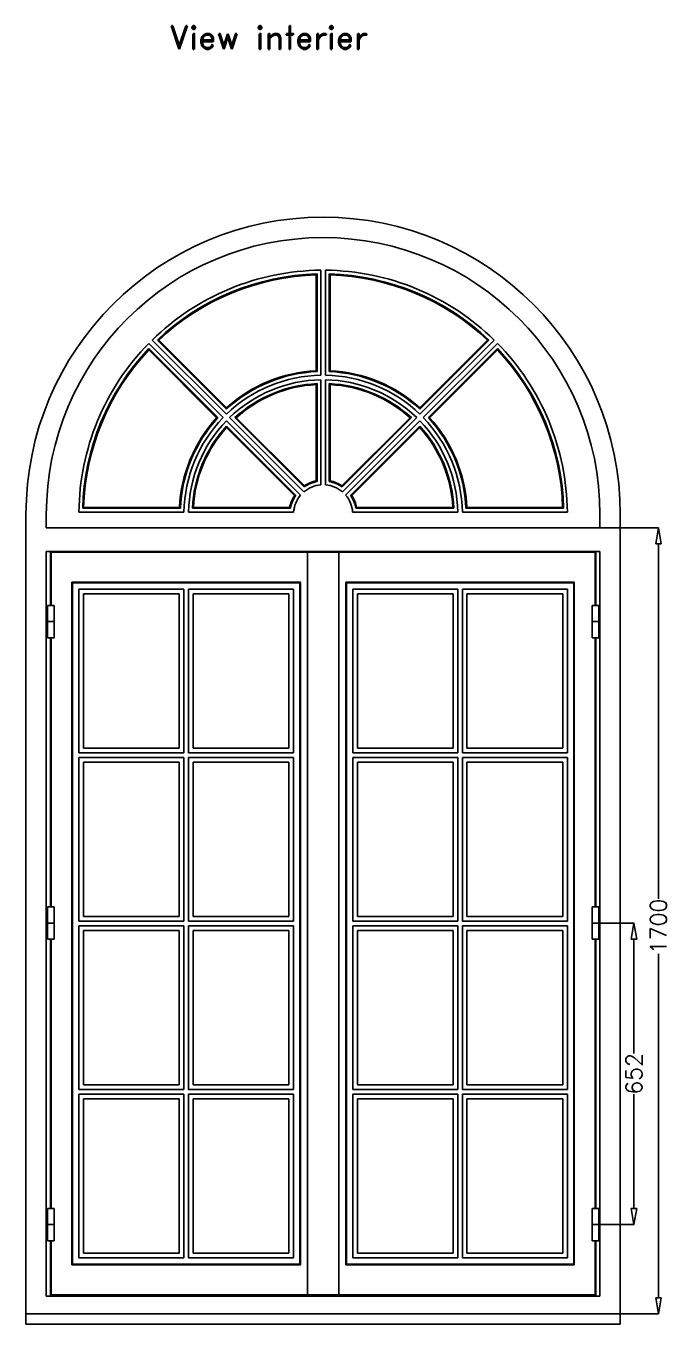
# Model space of a CAD drawing. Header units: millimetres. Extents: x 2806 to 10642, y -276 to 6064.
# Drawn here: x 9251 to 10642, y 3257 to 6064 of the extents above; entities that cross this region are included whole.
import ezdxf
from ezdxf.enums import TextEntityAlignment as Align

# ---------------------------------------------------------------- set-up
doc = ezdxf.new("R2010")
doc.units = ezdxf.units.MM
doc.layers.get('0').update_dxf_attribs({"color": 250})
doc.layers.add('dim', color=7, linetype='Continuous')
doc.layers.add('txt', color=189, linetype='Continuous')
doc.styles.add('ROMAND', font='romand.shx')
doc.styles.add('romans', font='romans.shx')
doc.dimstyles.new('ECH1-1 objet', dxfattribs={"dimtxt": 35, "dimasz": 35, "dimexe": 0.18, "dimexo": 0, "dimgap": 0.09, "dimtad": 0, "dimdec": 8, "dimdsep": 46, "dimtxsty": 'romans', "dimblk1": 'CLOSEDBLANK', "dimblk2": 'CLOSEDBLANK', "dimsah": 1, "dimcen": 1, "dimclrd": 9, "dimclre": 9, "dimclrt": 6, "dimadec": 0, "dimazin": 0, "dimtfac": 1, "dimtdec": 8, "dimtofl": 0, "dimtmove": 0, "dimatfit": 3, "dimldrblk": 'CLOSEDBLANK', "dimfxl": 1, "dimtolj": 1, "dimtzin": 0, "dimarcsym": 0})

# ---------------------------------------------------------------- blocks, each defined once
blk = doc.blocks.new('_ClosedBlank')
at = {"color": 0, "linetype": 'ByBlock', "lineweight": -2}
for p, q in [((-1, 0.167), (0, 0)), ((-1, 0.167), (-1, -0.167)), ((0, 0), (-1, -0.167))]:
    blk.add_line(p, q, dxfattribs=at)
blk = doc.blocks.new('*D48')
at = {"layer": 'Defpoints', "color": 0, "transparency": 16777216}
for p in [(10489.5, 4123.6), (10489.5, 3471.6), (10565.8, 3471.6)]:
    blk.add_point(p, dxfattribs=at)
at = {"layer": 'dim', "color": 9, "lineweight": -2, "transparency": 16777216}
for p, q in [((10489.5, 4123.6), (10566, 4123.6)), ((10565.8, 4088.6), (10565.8, 3841.9)), ((10565.8, 3506.6), (10565.8, 3753.4)), ((10489.5, 3471.6), (10566, 3471.6))]:
    blk.add_line(p, q, dxfattribs=at)
at = {"layer": 'dim', "color": 9, "lineweight": -2, "transparency": 16777216, "xscale": 35, "yscale": 35, "zscale": 35}
for p, rotation in [((10565.8, 4123.6), 90), ((10565.8, 3471.6), 270)]:
    blk.add_blockref('_ClosedBlank', p, dxfattribs=dict(at, rotation=rotation))
at = {"layer": 'dim', "color": 6, "transparency": 16777216, "insert": (10565.8, 3797.6), "char_height": 35, "attachment_point": 5, "rotation": 90, "style": 'romans'}
blk.add_mtext('\\A1;652', dxfattribs=at)
blk = doc.blocks.new('*D74')
at = {"layer": 'Defpoints', "color": 0, "transparency": 16777216}
for p in [(10492.2, 4978.6), (10618.6, 4978.6), (10536.2, 3278.6)]:
    blk.add_point(p, dxfattribs=at)
at = {"layer": 'dim', "color": 9, "lineweight": -2, "transparency": 16777216}
for p, q in [((10492.2, 4978.6), (10618.8, 4978.6)), ((10618.6, 4943.6), (10618.6, 4175.8)), ((10618.6, 3313.6), (10618.6, 4057.3)), ((10536.2, 3278.6), (10618.8, 3278.6))]:
    blk.add_line(p, q, dxfattribs=at)
at = {"layer": 'dim', "color": 9, "lineweight": -2, "transparency": 16777216, "xscale": 35, "yscale": 35, "zscale": 35}
for p, rotation in [((10618.6, 4978.6), 90), ((10618.6, 3278.6), 270)]:
    blk.add_blockref('_ClosedBlank', p, dxfattribs=dict(at, rotation=rotation))
at = {"layer": 'dim', "color": 6, "transparency": 16777216, "insert": (10618.6, 4116.5), "char_height": 35, "attachment_point": 5, "rotation": 90, "style": 'romans'}
blk.add_mtext('\\A1;1700', dxfattribs=at)

msp = doc.modelspace()

# ---------------------------------------------------------------- linework, layer by layer
for p, q in [((9888.74194473, 5535.59870964), (9888.74194473, 5308.58085331)), ((9898.74194473, 5535.59870964), (9898.74194473, 5308.58085331)), ((9878.74194473, 5525.4051574), (9878.74194473, 5318.26043746)), ((9880.74194473, 5527.45985902), (9880.74194473, 5316.34880052)), ((9906.74194473, 5527.45985902), (9906.74194473, 5316.34880052)), ((9908.74194473, 5525.4051574), (9908.74194473, 5318.26043746)), ((9516.87077095, 5377.42249038), (9677.39663661, 5216.89662472)), ((9516.96895317, 5366.01059966), (9666.24701422, 5216.73253862)), ((9517.00763305, 5363.14349266), (9663.48106921, 5216.6700565)), ((9684.46770442, 5223.96769253), (9523.94183876, 5384.49355819)), ((9684.63179053, 5235.11731493), (9535.35372948, 5384.39537598)), ((9684.69427264, 5237.88325994), (9538.22083649, 5384.35669609)), ((10102.78961681, 5237.88325994), (10249.26305297, 5384.35669609)), ((10102.85209893, 5235.11731493), (10252.13015998, 5384.39537598)), ((10103.01618503, 5223.96769253), (10263.5420507, 5384.49355819)), ((10270.61311851, 5377.42249038), (10110.08725285, 5216.89662472)), ((10270.51493629, 5366.01059966), (10121.23687524, 5216.73253862)), ((10270.47625641, 5363.14349266), (10124.00282025, 5216.6700565)), ((9878.74194473, 5288.22174293), (9878.74194473, 5080.08616847)), ((9880.74194473, 5290.32364016), (9880.74194473, 5078.43904912)), ((9888.74194473, 5298.57942592), (9888.74194473, 5071.42677298)), ((9898.74194473, 5298.57942592), (9898.74194473, 5071.42677298)), ((9906.74194473, 5290.32364016), (9906.74194473, 5078.43904912)), ((9908.74194473, 5288.22174293), (9908.74194473, 5080.08616847)), ((9684.46871374, 5209.82454759), (9845.089895, 5049.20336633)), ((9684.64958159, 5198.32997125), (9834.47461274, 5048.50494009)), ((9684.72163381, 5195.4294919), (9831.89570991, 5048.25541579)), ((9852.16096281, 5056.27443414), (9691.53978155, 5216.8956154)), ((9852.85938905, 5066.8897164), (9703.0343579, 5216.71474756)), ((9853.10891335, 5069.46861923), (9705.93483724, 5216.64269534)), ((9934.37497611, 5069.46861923), (10081.54905222, 5216.64269534)), ((9934.62450041, 5066.8897164), (10084.44953156, 5216.71474756)), ((9935.32292665, 5056.27443414), (10095.9441079, 5216.8956154)), ((10103.01517572, 5209.82454759), (9942.39399446, 5049.20336633)), ((10102.83430787, 5198.32997125), (9953.00927672, 5048.50494009)), ((10102.76225565, 5195.4294919), (9955.58817954, 5048.25541579)), ((9251.24194473, 3256.62238441), (9251.24194473, 5007.62238441)), ((9295.24194473, 4978.62238441), (9295.24194473, 5007.62238441)), ((9592.78347583, 5012.62238441), (9365.7656195, 5012.62238441)), ((9585.01552863, 5020.62238441), (9373.90447013, 5020.62238441)), ((9583.10389168, 5022.62238441), (9375.95917174, 5022.62238441)), ((9829.93755617, 5012.62238441), (9602.78490323, 5012.62238441)), ((9822.92528002, 5020.62238441), (9611.04068898, 5020.62238441)), ((9821.27816067, 5022.62238441), (9613.14258621, 5022.62238441)), ((9957.54633329, 5012.62238441), (10184.69898623, 5012.62238441)), ((9964.55860943, 5020.62238441), (10176.44320047, 5020.62238441)), ((9966.20572879, 5022.62238441), (10174.34130325, 5022.62238441)), ((10194.70041362, 5012.62238441), (10421.71826996, 5012.62238441)), ((10202.46836083, 5020.62238441), (10413.57941933, 5020.62238441)), ((10204.37999777, 5022.62238441), (10411.52471771, 5022.62238441)), ((10492.24194473, 4978.62238441), (10492.24194473, 5007.62238441)), ((10536.24194473, 3256.62238441), (10536.24194473, 5007.62238441)), ((9295.24194473, 4978.62238441), (10492.24194473, 4978.62238441)), ((10492.24194473, 4927.62238441), (9295.24194473, 4927.62238441)), ((9295.24194473, 4927.62238441), (9295.24194473, 3316.62238441)), ((9304.24194473, 4927.62238441), (9304.24194473, 4810.62238441)), ((10481.74194473, 4925.62238441), (9305.74194473, 4925.62238441)), ((9305.74194473, 4925.62238441), (9305.74194473, 4810.62238441)), ((9859.74194473, 3319.62238441), (9859.74194473, 4925.62238441)), ((9927.74194473, 3319.62238441), (9927.74194473, 4925.62238441)), ((10481.74194473, 4925.62238441), (10481.74194473, 4810.62238441)), ((10483.24194473, 4927.62238441), (10483.24194473, 4810.62238441)), ((10492.24194473, 4927.62238441), (10492.24194473, 3316.62238441)), ((9844.74194473, 4860.62238441), (9350.74194473, 4860.62238441)), ((9350.74194473, 4860.62238441), (9350.74194473, 3384.62238441)), ((9843.49194473, 4859.37238441), (9351.99194473, 4859.37238441)), ((9351.99194473, 4859.37238441), (9351.99194473, 3385.87238441)), ((9843.49194473, 3385.87238441), (9843.49194473, 4859.37238441)), ((9844.74194473, 3384.62238441), (9844.74194473, 4860.62238441)), ((10436.74194473, 4860.62238441), (9942.74194473, 4860.62238441)), ((9942.74194473, 4860.62238441), (9942.74194473, 3384.62238441)), ((10435.49194473, 4859.37238441), (9943.99194473, 4859.37238441)), ((9943.99194473, 4859.37238441), (9943.99194473, 3385.87238441)), ((10435.49194473, 3385.87238441), (10435.49194473, 4859.37238441)), ((10436.74194473, 3384.62238441), (10436.74194473, 4860.62238441)), ((9592.74194473, 4845.62238441), (9365.74194473, 4845.62238441)), ((9365.74194473, 4845.62238441), (9365.74194473, 4491.62238441)), ((9582.74194473, 4835.62238441), (9375.74194473, 4835.62238441)), ((9375.74194473, 4835.62238441), (9375.74194473, 4501.62238441)), ((9582.74194473, 4501.62238441), (9582.74194473, 4835.62238441)), ((9592.74194473, 4491.62238441), (9592.74194473, 4845.62238441)), ((9829.74194473, 4845.62238441), (9602.74194473, 4845.62238441)), ((9602.74194473, 4845.62238441), (9602.74194473, 4491.62238441)), ((9819.74194473, 4835.62238441), (9612.74194473, 4835.62238441)), ((9612.74194473, 4835.62238441), (9612.74194473, 4501.62238441)), ((9819.74194473, 4501.62238441), (9819.74194473, 4835.62238441)), ((9829.74194473, 4491.62238441), (9829.74194473, 4845.62238441)), ((9957.74194473, 4491.62238441), (9957.74194473, 4845.62238441)), ((9957.74194473, 4845.62238441), (10184.74194473, 4845.62238441)), ((9967.74194473, 4501.62238441), (9967.74194473, 4835.62238441)), ((9967.74194473, 4835.62238441), (10174.74194473, 4835.62238441)), ((10174.74194473, 4835.62238441), (10174.74194473, 4501.62238441)), ((10184.74194473, 4845.62238441), (10184.74194473, 4491.62238441)), ((10194.74194473, 4491.62238441), (10194.74194473, 4845.62238441)), ((10194.74194473, 4845.62238441), (10421.74194473, 4845.62238441)), ((10204.74194473, 4501.62238441), (10204.74194473, 4835.62238441)), ((10204.74194473, 4835.62238441), (10411.74194473, 4835.62238441)), ((10411.74194473, 4835.62238441), (10411.74194473, 4501.62238441)), ((10421.74194473, 4845.62238441), (10421.74194473, 4491.62238441)), ((9311.99194473, 4810.62238441), (9297.99194473, 4810.62238441)), ((9297.99194473, 4810.62238441), (9297.99194473, 4740.62238441)), ((9311.99194473, 4740.62238441), (9311.99194473, 4810.62238441)), ((10475.49194473, 4810.62238441), (10489.49194473, 4810.62238441)), ((10475.49194473, 4740.62238441), (10475.49194473, 4810.62238441)), ((10489.49194473, 4810.62238441), (10489.49194473, 4740.62238441)), ((9297.99194473, 4775.62238441), (9311.99194473, 4775.62238441)), ((10489.49194473, 4775.62238441), (10475.49194473, 4775.62238441)), ((9297.99194473, 4740.62238441), (9311.99194473, 4740.62238441)), ((9304.24194473, 4740.62238441), (9304.24194473, 4158.62238441)), ((9305.74194473, 4740.62238441), (9305.74194473, 4158.62238441)), ((10489.49194473, 4740.62238441), (10475.49194473, 4740.62238441)), ((10481.74194473, 4740.62238441), (10481.74194473, 4158.62238441)), ((10483.24194473, 4740.62238441), (10483.24194473, 4158.62238441)), ((9365.74194473, 4491.62238441), (9592.74194473, 4491.62238441)), ((9375.74194473, 4501.62238441), (9582.74194473, 4501.62238441)), ((9602.74194473, 4491.62238441), (9829.74194473, 4491.62238441)), ((9612.74194473, 4501.62238441), (9819.74194473, 4501.62238441)), ((10184.74194473, 4491.62238441), (9957.74194473, 4491.62238441)), ((10174.74194473, 4501.62238441), (9967.74194473, 4501.62238441)), ((10421.74194473, 4491.62238441), (10194.74194473, 4491.62238441)), ((10411.74194473, 4501.62238441), (10204.74194473, 4501.62238441)), ((9592.74194473, 4481.62238441), (9365.74194473, 4481.62238441)), ((9365.74194473, 4481.62238441), (9365.74194473, 4127.62238441)), ((9582.74194473, 4471.62238441), (9375.74194473, 4471.62238441)), ((9375.74194473, 4471.62238441), (9375.74194473, 4137.62238441)), ((9582.74194473, 4137.62238441), (9582.74194473, 4471.62238441)), ((9592.74194473, 4127.62238441), (9592.74194473, 4481.62238441)), ((9829.74194473, 4481.62238441), (9602.74194473, 4481.62238441)), ((9602.74194473, 4481.62238441), (9602.74194473, 4127.62238441)), ((9819.74194473, 4471.62238441), (9612.74194473, 4471.62238441)), ((9612.74194473, 4471.62238441), (9612.74194473, 4137.62238441)), ((9819.74194473, 4137.62238441), (9819.74194473, 4471.62238441)), ((9829.74194473, 4127.62238441), (9829.74194473, 4481.62238441)), ((9957.74194473, 4127.62238441), (9957.74194473, 4481.62238441)), ((9957.74194473, 4481.62238441), (10184.74194473, 4481.62238441)), ((9967.74194473, 4137.62238441), (9967.74194473, 4471.62238441)), ((9967.74194473, 4471.62238441), (10174.74194473, 4471.62238441)), ((10174.74194473, 4471.62238441), (10174.74194473, 4137.62238441)), ((10184.74194473, 4481.62238441), (10184.74194473, 4127.62238441)), ((10194.74194473, 4127.62238441), (10194.74194473, 4481.62238441)), ((10194.74194473, 4481.62238441), (10421.74194473, 4481.62238441)), ((10204.74194473, 4137.62238441), (10204.74194473, 4471.62238441)), ((10204.74194473, 4471.62238441), (10411.74194473, 4471.62238441)), ((10411.74194473, 4471.62238441), (10411.74194473, 4137.62238441)), ((10421.74194473, 4481.62238441), (10421.74194473, 4127.62238441)), ((9297.99194473, 4088.62238441), (9297.99194473, 4158.62238441)), ((9297.99194473, 4158.62238441), (9311.99194473, 4158.62238441)), ((9311.99194473, 4158.62238441), (9311.99194473, 4088.62238441)), ((10489.49194473, 4158.62238441), (10475.49194473, 4158.62238441)), ((10475.49194473, 4158.62238441), (10475.49194473, 4088.62238441)), ((10489.49194473, 4088.62238441), (10489.49194473, 4158.62238441)), ((9365.74194473, 4127.62238441), (9592.74194473, 4127.62238441)), ((9375.74194473, 4137.62238441), (9582.74194473, 4137.62238441)), ((9602.74194473, 4127.62238441), (9829.74194473, 4127.62238441)), ((9612.74194473, 4137.62238441), (9819.74194473, 4137.62238441)), ((10184.74194473, 4127.62238441), (9957.74194473, 4127.62238441)), ((10174.74194473, 4137.62238441), (9967.74194473, 4137.62238441)), ((10421.74194473, 4127.62238441), (10194.74194473, 4127.62238441)), ((10411.74194473, 4137.62238441), (10204.74194473, 4137.62238441)), ((9297.99194473, 4123.62238441), (9311.99194473, 4123.62238441)), ((9592.74194473, 4117.62238441), (9365.74194473, 4117.62238441)), ((9365.74194473, 4117.62238441), (9365.74194473, 3763.62238441)), ((9582.74194473, 4107.62238441), (9375.74194473, 4107.62238441)), ((9375.74194473, 4107.62238441), (9375.74194473, 3773.62238441)), ((9582.74194473, 3773.62238441), (9582.74194473, 4107.62238441)), ((9592.74194473, 3763.62238441), (9592.74194473, 4117.62238441)), ((9829.74194473, 4117.62238441), (9602.74194473, 4117.62238441)), ((9602.74194473, 4117.62238441), (9602.74194473, 3763.62238441)), ((9819.74194473, 4107.62238441), (9612.74194473, 4107.62238441)), ((9612.74194473, 4107.62238441), (9612.74194473, 3773.62238441)), ((9819.74194473, 3773.62238441), (9819.74194473, 4107.62238441)), ((9829.74194473, 3763.62238441), (9829.74194473, 4117.62238441)), ((9957.74194473, 3763.62238441), (9957.74194473, 4117.62238441)), ((9957.74194473, 4117.62238441), (10184.74194473, 4117.62238441)), ((9967.74194473, 3773.62238441), (9967.74194473, 4107.62238441)), ((9967.74194473, 4107.62238441), (10174.74194473, 4107.62238441)), ((10174.74194473, 4107.62238441), (10174.74194473, 3773.62238441)), ((10184.74194473, 4117.62238441), (10184.74194473, 3763.62238441)), ((10194.74194473, 3763.62238441), (10194.74194473, 4117.62238441)), ((10194.74194473, 4117.62238441), (10421.74194473, 4117.62238441)), ((10204.74194473, 3773.62238441), (10204.74194473, 4107.62238441)), ((10204.74194473, 4107.62238441), (10411.74194473, 4107.62238441)), ((10411.74194473, 4107.62238441), (10411.74194473, 3773.62238441)), ((10421.74194473, 4117.62238441), (10421.74194473, 3763.62238441)), ((10489.49194473, 4123.62238441), (10475.49194473, 4123.62238441)), ((9311.99194473, 4088.62238441), (9297.99194473, 4088.62238441)), ((9304.24194473, 4088.62238441), (9304.24194473, 3506.62238441)), ((9305.74194473, 4088.62238441), (9305.74194473, 3506.62238441)), ((10475.49194473, 4088.62238441), (10489.49194473, 4088.62238441)), ((10481.74194473, 4088.62238441), (10481.74194473, 3506.62238441)), ((10483.24194473, 4088.62238441), (10483.24194473, 3506.62238441)), ((9365.74194473, 3763.62238441), (9592.74194473, 3763.62238441)), ((9375.74194473, 3773.62238441), (9582.74194473, 3773.62238441)), ((9602.74194473, 3763.62238441), (9829.74194473, 3763.62238441)), ((9612.74194473, 3773.62238441), (9819.74194473, 3773.62238441)), ((10184.74194473, 3763.62238441), (9957.74194473, 3763.62238441)), ((10174.74194473, 3773.62238441), (9967.74194473, 3773.62238441)), ((10421.74194473, 3763.62238441), (10194.74194473, 3763.62238441)), ((10411.74194473, 3773.62238441), (10204.74194473, 3773.62238441)), ((9592.74194473, 3753.62238441), (9365.74194473, 3753.62238441)), ((9365.74194473, 3753.62238441), (9365.74194473, 3399.62238441)), ((9582.74194473, 3743.62238441), (9375.74194473, 3743.62238441)), ((9375.74194473, 3743.62238441), (9375.74194473, 3409.62238441)), ((9582.74194473, 3409.62238441), (9582.74194473, 3743.62238441)), ((9592.74194473, 3399.62238441), (9592.74194473, 3753.62238441)), ((9829.74194473, 3753.62238441), (9602.74194473, 3753.62238441)), ((9602.74194473, 3753.62238441), (9602.74194473, 3399.62238441)), ((9819.74194473, 3743.62238441), (9612.74194473, 3743.62238441)), ((9612.74194473, 3743.62238441), (9612.74194473, 3409.62238441)), ((9819.74194473, 3409.62238441), (9819.74194473, 3743.62238441)), ((9829.74194473, 3399.62238441), (9829.74194473, 3753.62238441)), ((9957.74194473, 3399.62238441), (9957.74194473, 3753.62238441)), ((9957.74194473, 3753.62238441), (10184.74194473, 3753.62238441)), ((9967.74194473, 3409.62238441), (9967.74194473, 3743.62238441)), ((9967.74194473, 3743.62238441), (10174.74194473, 3743.62238441)), ((10174.74194473, 3743.62238441), (10174.74194473, 3409.62238441)), ((10184.74194473, 3753.62238441), (10184.74194473, 3399.62238441)), ((10194.74194473, 3399.62238441), (10194.74194473, 3753.62238441)), ((10194.74194473, 3753.62238441), (10421.74194473, 3753.62238441)), ((10204.74194473, 3409.62238441), (10204.74194473, 3743.62238441)), ((10204.74194473, 3743.62238441), (10411.74194473, 3743.62238441)), ((10411.74194473, 3743.62238441), (10411.74194473, 3409.62238441)), ((10421.74194473, 3753.62238441), (10421.74194473, 3399.62238441)), ((9297.99194473, 3436.62238441), (9297.99194473, 3506.62238441)), ((9297.99194473, 3506.62238441), (9311.99194473, 3506.62238441)), ((9311.99194473, 3506.62238441), (9311.99194473, 3436.62238441)), ((10489.49194473, 3506.62238441), (10475.49194473, 3506.62238441)), ((10475.49194473, 3506.62238441), (10475.49194473, 3436.62238441)), ((10489.49194473, 3436.62238441), (10489.49194473, 3506.62238441)), ((9297.99194473, 3471.62238441), (9311.99194473, 3471.62238441)), ((10489.49194473, 3471.62238441), (10475.49194473, 3471.62238441)), ((9311.99194473, 3436.62238441), (9297.99194473, 3436.62238441)), ((9304.24194473, 3436.62238441), (9304.24194473, 3316.62238441)), ((9305.74194473, 3436.62238441), (9305.74194473, 3319.62238441)), ((10475.49194473, 3436.62238441), (10489.49194473, 3436.62238441)), ((10481.74194473, 3436.62238441), (10481.74194473, 3319.62238441)), ((10483.24194473, 3436.62238441), (10483.24194473, 3316.62238441)), ((9365.74194473, 3399.62238441), (9592.74194473, 3399.62238441)), ((9375.74194473, 3409.62238441), (9582.74194473, 3409.62238441)), ((9602.74194473, 3399.62238441), (9829.74194473, 3399.62238441)), ((9612.74194473, 3409.62238441), (9819.74194473, 3409.62238441)), ((10184.74194473, 3399.62238441), (9957.74194473, 3399.62238441)), ((10174.74194473, 3409.62238441), (9967.74194473, 3409.62238441)), ((10421.74194473, 3399.62238441), (10194.74194473, 3399.62238441)), ((10411.74194473, 3409.62238441), (10204.74194473, 3409.62238441)), ((9350.74194473, 3384.62238441), (9844.74194473, 3384.62238441)), ((9351.99194473, 3385.87238441), (9843.49194473, 3385.87238441)), ((9942.74194473, 3384.62238441), (10436.74194473, 3384.62238441)), ((9943.99194473, 3385.87238441), (10435.49194473, 3385.87238441)), ((10492.24194473, 3316.62238441), (9295.24194473, 3316.62238441)), ((10481.74194473, 3319.62238441), (9305.74194473, 3319.62238441)), ((9251.24194473, 3278.62238441), (10536.24194473, 3278.62238441)), ((9251.24194473, 3256.62238441), (10536.24194473, 3256.62238441))]:
    msp.add_line(p, q)
for radius, start, end in [(642.5, 0, 180), (598.5, 0, 180), (528, 90.5425817792, 134.4574182208), (528, 45.5425817792, 89.4574182208), (520, 91.4325437376, 133.5674562624), (518, 91.659376158, 133.340623842), (520, 46.4325437376, 88.5674562624), (518, 46.659376158, 88.340623842), (528, 135.5425817792, 179.4574182208), (520, 136.4325437376, 178.5674562624), (518, 136.659376158, 178.340623842), (518, 1.659376158, 43.340623842), (520, 1.4325437376, 43.5674562624), (528, 0.5425817792, 44.4574182208), (301, 90.9518009107, 134.0481990893), (309, 92.41121371, 132.58878629), (311, 92.764534588, 132.235465412), (301, 45.9518009107, 89.0481990893), (309, 47.41121371, 87.58878629), (311, 47.764534588, 87.235465412), (291, 90.9845120118, 134.0154879882), (283, 92.6328881232, 132.3671118768), (281, 93.0599479677, 131.9400520323), (291, 45.9845120118, 89.0154879882), (283, 47.6328881232, 87.3671118768), (281, 48.0599479677, 86.9400520323), (311, 137.764534588, 177.235465412), (309, 137.41121371, 177.58878629), (301, 135.9518009107, 179.0481990893), (291, 135.9845120118, 179.0154879882), (283, 137.6328881232, 177.3671118768), (281, 138.0599479677, 176.9400520323), (281, 3.0599479677, 41.9400520323), (283, 2.6328881232, 42.3671118768), (291, 0.9845120118, 44.0154879882), (301, 0.9518009107, 44.0481990893), (309, 2.41121371, 42.58878629), (311, 2.764534588, 42.235465412), (64, 94.480798786, 130.519201214), (72, 100.402121009, 124.597878991), (74, 101.6950504026, 123.3049495974), (64, 49.480798786, 85.519201214), (72, 55.402121009, 79.597878991), (74, 56.6950504026, 78.3049495974), (74, 146.6950504026, 168.3049495974), (72, 145.402121009, 169.597878991), (64, 139.480798786, 175.519201214), (64, 4.480798786, 40.519201214), (72, 10.402121009, 34.597878991), (74, 11.6950504026, 33.3049495974)]:
    msp.add_arc((9893.74194473, 5007.62238441), radius, start, end)

# ---------------------------------------------------------------- texts
at = {"layer": 'txt', "style": 'ROMAND'}
msp.add_text('View interier', height=50, dxfattribs=at).set_placement((9775.63652106, 6013.77110727), align=Align.CENTER)

# ---------------------------------------------------------------- dimensions: what is measured, and where the dimension line sits
at = {"layer": 'dim'}
dim = msp.add_linear_dim(base=(10618.5727516065, 4978.6223844145), p1=(10536.2419447292, 3278.6223844146), p2=(10492.2419447293, 4978.6223844145), angle=90, dimstyle='ECH1-1 objet', dxfattribs=at)
dim.commit()
dim.dimension.update_dxf_attribs({"geometry": '*D74', "text_midpoint": (10618.5727516065, 4116.5295240659), "dimtype": 160})
dim = msp.add_linear_dim(base=(10565.8302198699, 3471.6223844145), p1=(10489.4919447293, 4123.6223844145), p2=(10489.4919447292, 3471.6223844145), angle=90, dimstyle='ECH1-1 objet', dxfattribs=at)
dim.commit()
dim.dimension.update_dxf_attribs({"geometry": '*D48', "text_midpoint": (10565.8302198699, 3797.6223844146)})

doc.saveas('drawing.dxf')
